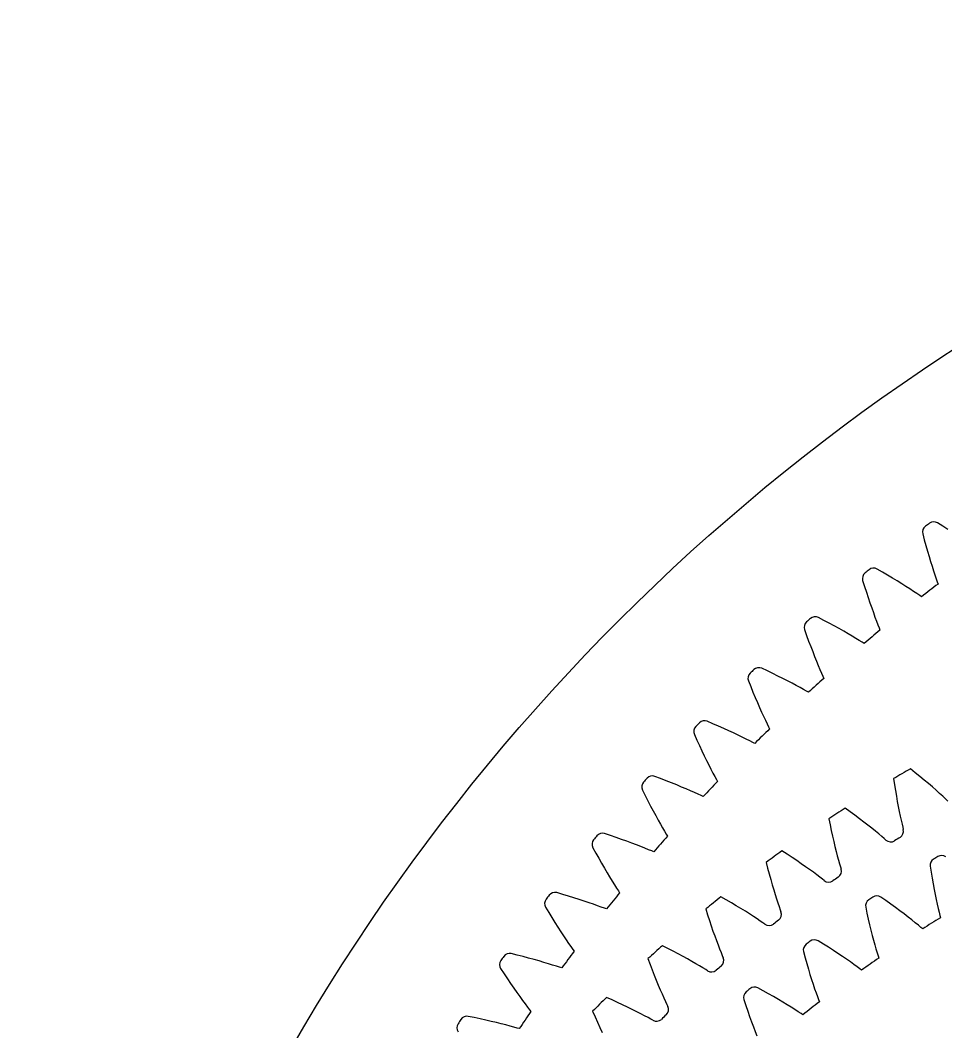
# Model space of a CAD drawing. Header units: millimetres. Extents: x -171 to 171, y -171 to 171.
# Drawn here: x -171.3 to -93.8, y 86.7 to 171.3 of the extents above; entities that cross this region are included whole.
import ezdxf

# ---------------------------------------------------------------- set-up
doc = ezdxf.new("R2010")
doc.units = ezdxf.units.MM

msp = doc.modelspace()

# ---------------------------------------------------------------- linework, layer by layer
at = {"layer": 'fixed_ring'}
for p, q in [((-94.089326, 128.973621), (-94.527081, 129.249511)), ((-93.666986, 128.703836), (-94.089326, 128.973621)), ((-95.766525, 128.333853), (-95.63145, 127.834354)), ((-95.63145, 127.834354), (-95.497681, 127.351383)), ((-95.497681, 127.351383), (-95.364688, 126.886742)), ((-95.364688, 126.886742), (-95.233197, 126.44158)), ((-95.233197, 126.44158), (-95.104065, 126.017345)), ((-99.142481, 125.130991), (-99.590858, 125.389259)), ((-95.104065, 126.017345), (-94.978337, 125.615916)), ((-94.978337, 125.615916), (-94.857336, 125.239844)), ((-98.709749, 124.87821), (-99.142481, 125.130991)), ((-98.294538, 124.630865), (-98.709749, 124.87821)), ((-97.897777, 124.389952), (-98.294538, 124.630865)), ((-94.857336, 125.239844), (-94.74284, 124.892817)), ((-94.74284, 124.892817), (-94.637469, 124.580704)), ((-94.637469, 124.580704), (-94.545822, 124.314685)), ((-100.792919, 124.425049), (-100.638092, 123.931314)), ((-100.638092, 123.931314), (-100.485227, 123.454044)), ((-97.520644, 124.156669), (-97.897777, 124.389952)), ((-97.164689, 123.932505), (-97.520644, 124.156669)), ((-96.832041, 123.719394), (-97.164689, 123.932505)), ((-96.52581, 123.519996), (-96.832041, 123.719394)), ((-94.545822, 124.314685), (-94.482354, 124.133334)), ((-100.485227, 123.454044), (-100.333867, 122.995057)), ((-100.333867, 122.995057), (-100.184782, 122.555475)), ((-96.251001, 123.338344), (-96.52581, 123.519996)), ((-96.017246, 123.181744), (-96.251001, 123.338344)), ((-95.858143, 123.074028), (-96.017246, 123.181744)), ((-100.184782, 122.555475), (-100.038886, 122.136709)), ((-100.038886, 122.136709), (-99.897298, 121.740596)), ((-104.03887, 121.090502), (-104.497161, 121.33074)), ((-103.596431, 120.855125), (-104.03887, 121.090502)), ((-99.897298, 121.740596), (-99.761441, 121.369632)), ((-99.761441, 121.369632), (-99.633239, 121.027431)), ((-105.659938, 120.319503), (-105.485604, 119.832314)), ((-103.171715, 120.624484), (-103.596431, 120.855125)), ((-102.76569, 120.399534), (-103.171715, 120.624484)), ((-102.379581, 120.181429), (-102.76569, 120.399534)), ((-99.633239, 121.027431), (-99.515543, 120.719754)), ((-99.515543, 120.719754), (-99.413393, 120.457589)), ((-99.413393, 120.457589), (-99.342765, 120.278905)), ((-105.485604, 119.832314), (-105.313886, 119.361498)), ((-102.014995, 119.971594), (-102.379581, 120.181429)), ((-101.674138, 119.771876), (-102.014995, 119.971594)), ((-101.360221, 119.58481), (-101.674138, 119.771876)), ((-101.078407, 119.414228), (-101.360221, 119.58481)), ((-100.838611, 119.267045), (-101.078407, 119.414228)), ((-105.313886, 119.361498), (-105.144398, 118.908892)), ((-105.144398, 118.908892), (-104.977954, 118.475584)), ((-100.675352, 119.165739), (-100.838611, 119.267045)), ((-104.977954, 118.475584), (-104.815525, 118.06295)), ((-104.815525, 118.06295), (-104.6583, 117.672779)), ((-108.770753, 116.858545), (-109.238233, 117.080373)), ((-108.319306, 116.640944), (-108.770753, 116.858545)), ((-104.6583, 117.672779), (-104.507803, 117.307509)), ((-104.507803, 117.307509), (-104.366097, 116.970676)), ((-104.366097, 116.970676), (-104.236262, 116.667922)), ((-110.359887, 116.023707), (-110.166322, 115.543834)), ((-107.885757, 116.42737), (-108.319306, 116.640944)), ((-107.471109, 116.218741), (-107.885757, 116.42737)), ((-107.076634, 116.016158), (-107.471109, 116.218741)), ((-106.703994, 115.820984), (-107.076634, 116.016158)), ((-104.236262, 116.667922), (-104.12377, 116.410025)), ((-104.12377, 116.410025), (-104.046095, 116.23429)), ((-110.166322, 115.543834), (-109.976021, 115.080217)), ((-106.355466, 115.634975), (-106.703994, 115.820984)), ((-106.034361, 115.460537), (-106.355466, 115.634975)), ((-105.745988, 115.301294), (-106.034361, 115.460537)), ((-105.50053, 115.16376), (-105.745988, 115.301294)), ((-105.333373, 115.069026), (-105.50053, 115.16376)), ((-109.976021, 115.080217), (-109.788673, 114.634707)), ((-109.788673, 114.634707), (-109.605135, 114.20836)), ((-109.605135, 114.20836), (-109.426429, 113.802509)), ((-109.426429, 113.802509), (-109.253817, 113.418897)), ((-113.330647, 112.44181), (-113.806577, 112.644877)), ((-109.253817, 113.418897), (-109.088917, 113.0599)), ((-109.088917, 113.0599), (-108.933932, 112.728966)), ((-108.933932, 112.728966), (-108.792163, 112.431613)), ((-112.870906, 112.242329), (-113.330647, 112.44181)), ((-112.429208, 112.04616), (-112.870906, 112.242329)), ((-112.006594, 111.854181), (-112.429208, 112.04616)), ((-111.604377, 111.667441), (-112.006594, 111.854181)), ((-108.792163, 112.431613), (-108.669507, 112.178393)), ((-108.669507, 112.178393), (-108.584906, 112.005885)), ((-114.885334, 111.544454), (-114.672845, 111.072656)), ((-114.672845, 111.072656), (-114.464263, 110.616971)), ((-111.224273, 111.487237), (-111.604377, 111.667441)), ((-110.868625, 111.315231), (-111.224273, 111.487237)), ((-110.540838, 111.153697), (-110.868625, 111.315231)), ((-110.246363, 111.006044), (-110.540838, 111.153697)), ((-109.995631, 110.878378), (-110.246363, 111.006044)), ((-114.464263, 110.616971), (-114.259351, 110.179262)), ((-114.259351, 110.179262), (-114.059007, 109.760548)), ((-109.824839, 110.790364), (-109.995631, 110.878378)), ((-114.059007, 109.760548), (-113.864307, 109.362123)), ((-113.864307, 109.362123), (-113.676581, 108.985677)), ((-113.676581, 108.985677), (-113.497538, 108.633519)), ((-113.497538, 108.633519), (-113.329519, 108.309009)), ((-117.711342, 107.847282), (-118.194969, 108.031267)), ((-117.244033, 107.666236), (-117.711342, 107.847282)), ((-116.794886, 107.487783), (-117.244033, 107.666236)), ((-113.329519, 108.309009), (-113.176041, 108.017527)), ((-113.176041, 108.017527), (-113.043414, 107.769383)), ((-113.043414, 107.769383), (-112.952022, 107.600375)), ((-119.229125, 106.888826), (-118.998046, 106.425849)), ((-116.364974, 107.312757), (-116.794886, 107.487783)), ((-115.95565, 107.142156), (-116.364974, 107.312757)), ((-115.568682, 106.977205), (-115.95565, 107.142156)), ((-115.206477, 106.819475), (-115.568682, 106.977205)), ((-114.872528, 106.6711), (-115.206477, 106.819475)), ((-118.998046, 106.425849), (-118.771512, 105.978817)), ((-118.771512, 105.978817), (-118.54936, 105.5496)), ((-114.572415, 106.535271), (-114.872528, 106.6711)), ((-114.316806, 106.417674), (-114.572415, 106.535271)), ((-114.14265, 106.33652), (-114.316806, 106.417674)), ((-118.54936, 105.5496), (-118.332528, 105.139182)), ((-118.332528, 105.139182), (-118.122143, 104.748813)), ((-118.122143, 104.748813), (-117.919598, 104.380128)), ((-117.919598, 104.380128), (-117.726697, 104.035367)), ((-117.726697, 104.035367), (-117.545909, 103.717793)), ((-117.545909, 103.717793), (-117.380964, 103.432643)), ((-117.380964, 103.432643), (-117.238577, 103.189968)), ((-121.905912, 103.082224), (-122.39647, 103.246837)), ((-121.431774, 102.919901), (-121.905912, 103.082224)), ((-120.975888, 102.759445), (-121.431774, 102.919901)), ((-120.539357, 102.601649), (-120.975888, 102.759445)), ((-120.123574, 102.447456), (-120.539357, 102.601649)), ((-117.238577, 103.189968), (-117.140538, 103.024727)), ((-123.384389, 102.064185), (-123.135087, 101.610761)), ((-123.135087, 101.610761), (-122.890959, 101.173089)), ((-119.730354, 102.29802), (-120.123574, 102.447456)), ((-119.362165, 102.154815), (-119.730354, 102.29802)), ((-119.022581, 102.019834), (-119.362165, 102.154815)), ((-118.717305, 101.896044), (-119.022581, 102.019834)), ((-118.457222, 101.788702), (-118.717305, 101.896044)), ((-118.279978, 101.714536), (-118.457222, 101.788702)), ((-122.890959, 101.173089), (-122.651919, 100.753043)), ((-122.651919, 100.753043), (-122.418942, 100.35157)), ((-122.418942, 100.35157), (-122.193203, 99.969873)), ((-122.193203, 99.969873), (-121.976161, 99.609532)), ((-121.976161, 99.609532), (-121.769705, 99.272713)), ((-121.769705, 99.272713), (-121.576435, 98.962577)), ((-125.907722, 98.154173), (-126.404437, 98.299153)), ((-121.576435, 98.962577), (-121.400283, 98.684211)), ((-121.400283, 98.684211), (-121.248361, 98.447389)), ((-121.248361, 98.447389), (-121.14383, 98.286176)), ((-125.427507, 98.010828), (-125.907722, 98.154173)), ((-124.965601, 97.868623), (-125.427507, 98.010828)), ((-124.523142, 97.728307), (-124.965601, 97.868623)), ((-124.101558, 97.590766), (-124.523142, 97.728307)), ((-123.702708, 97.457082), (-124.101558, 97.590766)), ((-123.329116, 97.328627), (-123.702708, 97.457082)), ((-127.344557, 97.078159), (-127.077425, 96.635005)), ((-127.077425, 96.635005), (-126.816091, 96.207385)), ((-122.984434, 97.207254), (-123.329116, 97.328627)), ((-122.674478, 97.095699), (-122.984434, 97.207254)), ((-122.410334, 96.998781), (-122.674478, 97.095699)), ((-122.230281, 96.93172), (-122.410334, 96.998781)), ((-126.816091, 96.207385), (-126.56054, 95.797174)), ((-126.56054, 95.797174), (-126.311786, 95.405281)), ((-126.311786, 95.405281), (-126.07105, 95.032861)), ((-126.07105, 95.032861), (-125.839854, 94.681433)), ((-125.839854, 94.681433), (-125.620171, 94.353088)), ((-125.620171, 94.353088), (-125.414724, 94.050882)), ((-125.414724, 94.050882), (-125.227644, 93.779739)), ((-129.710447, 93.07092), (-130.212533, 93.196037)), ((-125.227644, 93.779739), (-125.066427, 93.549144)), ((-125.066427, 93.549144), (-124.955569, 93.392214)), ((-129.224912, 92.946779), (-129.710447, 93.07092)), ((-128.757718, 92.823051), (-129.224912, 92.946779)), ((-128.310031, 92.700437), (-128.757718, 92.823051)), ((-127.883312, 92.579765), (-128.310031, 92.700437)), ((-127.479462, 92.462043), (-127.883312, 92.579765)), ((-127.101059, 92.348543), (-127.479462, 92.462043)), ((-126.751824, 92.240969), (-127.101059, 92.348543)), ((-131.103367, 91.938633), (-130.818829, 91.50645)), ((-130.818829, 91.50645), (-130.5407, 91.089557)), ((-126.437678, 92.141825), (-126.751824, 92.240969)), ((-126.169889, 92.055486), (-126.437678, 92.141825)), ((-125.987313, 91.995636), (-126.169889, 92.055486)), ((-130.5407, 91.089557), (-130.269043, 90.689831)), ((-130.269043, 90.689831), (-130.004905, 90.308137)), ((-130.004905, 90.308137), (-129.749554, 89.945582)), ((-129.749554, 89.945582), (-129.504569, 89.603624)), ((-129.504569, 89.603624), (-129.272005, 89.284272)), ((-129.272005, 89.284272), (-129.054706, 88.990473)), ((-129.054706, 88.990473), (-128.856995, 88.726982)), ((-128.856995, 88.726982), (-128.686737, 88.502978)), ((-128.686737, 88.502978), (-128.569728, 88.35058)), ((-133.308073, 87.840502), (-133.814737, 87.94556)), ((-132.817987, 87.735763), (-133.308073, 87.840502)), ((-132.346243, 87.630707), (-132.817987, 87.735763)), ((-131.894035, 87.525988), (-132.346243, 87.630707)), ((-131.462856, 87.422377), (-131.894035, 87.525988)), ((-131.054645, 87.320803), (-131.462856, 87.422377)), ((-130.672029, 87.222437), (-131.054645, 87.320803)), ((-130.318793, 87.128833), (-130.672029, 87.222437)), ((-130.000954, 87.042256), (-130.318793, 87.128833)), ((-129.729945, 86.966631), (-130.000954, 87.042256)), ((-129.545133, 86.914087), (-129.729945, 86.966631))]:
    msp.add_line(p, q, dxfattribs=at)
for centre, radius, start, end in [((-95.185254, 128.482595), 0.6, 126.532587, 194.353499), ((0, 0), 160.5, 126.378805, 126.532587), ((-94.840064, 128.73761), 0.6, 58.557893, 126.378805), ((0, 0), 160.5, 128.657286, 128.811068), ((-99.883241, 124.86532), 0.6, 60.836374, 128.657286), ((-100.218021, 124.596783), 0.6, 128.811068, 196.63198), ((0, 0), 156, 127.27607, 127.913803), ((0, 0), 160.5, 130.935767, 131.089549), ((-104.768483, 120.795591), 0.6, 63.114855, 130.935767), ((-105.092322, 120.513957), 0.6, 131.089549, 198.910462), ((0, 0), 156, 129.554551, 130.192284), ((0, 0), 160.5, 133.214248, 133.36803), ((-109.488065, 116.53486), 0.6, 65.393336, 133.214248), ((-109.800451, 116.240574), 0.6, 133.36803, 201.188943), ((0, 0), 156, 131.833032, 132.470765), ((-114.034523, 112.089863), 0.6, 67.671817, 135.492729), ((-114.334962, 111.78339), 0.6, 135.646511, 203.467424), ((0, 0), 160.5, 135.492729, 135.646511), ((0, 0), 156, 134.111513, 134.749246), ((-118.688687, 107.149454), 0.6, 137.924992, 205.745905), ((0, 0), 160.5, 137.77121, 137.924992), ((-118.40067, 107.46763), 0.6, 69.950298, 137.77121), ((0, 0), 156, 136.389994, 137.027727), ((-122.85474, 102.346093), 0.6, 140.203473, 208.024386), ((0, 0), 160.5, 140.049691, 140.203473), ((-122.5796, 102.675467), 0.6, 72.228779, 140.049691), ((0, 0), 156, 138.668475, 139.306208), ((-126.564707, 97.720954), 0.6, 74.50726, 142.328172), ((0, 0), 156, 140.946957, 141.584689), ((-126.826535, 97.380902), 0.6, 142.481954, 210.302867), ((0, 0), 160.5, 142.328172, 142.481954), ((-130.349689, 92.611924), 0.6, 76.785741, 144.606653), ((0, 0), 156, 143.225438, 143.86317), ((-130.597791, 92.261731), 0.6, 144.760436, 212.581348), ((0, 0), 160.5, 144.606653, 144.760436), ((0, 0), 156, 145.503919, 146.141651), ((-134.162545, 86.996676), 0.6, 147.038917, 214.859829), ((0, 0), 160.5, 146.885134, 147.038917), ((-133.928562, 87.356455), 0.6, 79.064222, 146.885134)]:
    msp.add_arc(centre, radius, start, end, dxfattribs=at)
at = {"layer": 'outer'}
msp.add_circle((0, 0), 171.326572, dxfattribs=at)
at = {"layer": 'thin_ring_external'}
for p, q in [((-96.392322, 108.340303), (-96.794141, 108.657647)), ((-98.203212, 107.844119), (-98.129294, 107.337462)), ((-96.007212, 108.029303), (-96.392322, 108.340303)), ((-95.639358, 107.725629), (-96.007212, 108.029303)), ((-95.289448, 107.430444), (-95.639358, 107.725629)), ((-98.129294, 107.337462), (-98.052514, 106.848447)), ((-98.052514, 106.848447), (-97.973453, 106.378039)), ((-94.958375, 107.145148), (-95.289448, 107.430444)), ((-94.647332, 106.871495), (-94.958375, 107.145148)), ((-94.357985, 106.611766), (-94.647332, 106.871495)), ((-97.973453, 106.378039), (-97.892769, 105.927415)), ((-97.892769, 105.927415), (-97.811233, 105.49805)), ((-94.092812, 106.369119), (-94.357985, 106.611766)), ((-93.855875, 106.148371), (-94.092812, 106.369119)), ((-93.655137, 105.95829), (-93.855875, 106.148371)), ((-101.84416, 105.064251), (-102.261658, 105.360663)), ((-101.443672, 104.77332), (-101.84416, 105.064251)), ((-97.811233, 105.49805), (-97.729764, 105.091852)), ((-97.729764, 105.091852), (-97.649505, 104.711405)), ((-103.627352, 104.476249), (-103.52766, 103.974027)), ((-101.060792, 104.488826), (-101.443672, 104.77332)), ((-100.696266, 104.211892), (-101.060792, 104.488826)), ((-100.351058, 103.943873), (-100.696266, 104.211892)), ((-97.649505, 104.711405), (-97.571953, 104.360436)), ((-97.571953, 104.360436), (-97.499248, 104.044869)), ((-103.52766, 103.974027), (-103.426011, 103.489571)), ((-103.426011, 103.489571), (-103.323033, 103.023813)), ((-100.026447, 103.686459), (-100.351058, 103.943873)), ((-99.724216, 103.441843), (-100.026447, 103.686459)), ((-99.446999, 103.213052), (-99.724216, 103.441843)), ((-97.499248, 104.044869), (-97.435002, 103.775984)), ((-97.435002, 103.775984), (-97.392569, 103.591161)), ((-103.323033, 103.023813), (-103.219446, 102.577897)), ((-103.219446, 102.577897), (-103.116092, 102.153255)), ((-99.1991, 103.004691), (-99.446999, 103.213052)), ((-98.988918, 102.825107), (-99.1991, 103.004691)), ((-98.84366, 102.703206), (-98.988918, 102.825107)), ((-107.121608, 101.514098), (-107.553697, 101.788806)), ((-103.116092, 102.153255), (-103.013989, 101.751747)), ((-103.013989, 101.751747), (-102.914409, 101.375894)), ((-108.872451, 100.835812), (-108.747245, 100.339336)), ((-106.706788, 101.243996), (-107.121608, 101.514098)), ((-106.309881, 100.979423), (-106.706788, 101.243996)), ((-105.93169, 100.721463), (-106.309881, 100.979423)), ((-102.914409, 101.375894), (-102.819038, 101.029342)), ((-102.819038, 101.029342), (-102.730314, 100.717899)), ((-108.747245, 100.339336), (-108.620992, 99.860702)), ((-105.573247, 100.471421), (-105.93169, 100.721463)), ((-105.235916, 100.230917), (-105.573247, 100.471421)), ((-104.921588, 100.002052), (-105.235916, 100.230917)), ((-104.633051, 99.787715), (-104.921588, 100.002052)), ((-102.730314, 100.717899), (-102.652423, 100.452646)), ((-102.652423, 100.452646), (-102.600608, 100.270231)), ((-108.620992, 99.860702), (-108.494367, 99.40081)), ((-108.494367, 99.40081), (-108.368146, 98.960764)), ((-104.374837, 99.592283), (-104.633051, 99.787715)), ((-104.155759, 99.423666), (-104.374837, 99.592283)), ((-104.004466, 99.30934), (-104.155759, 99.423666)), ((-108.368146, 98.960764), (-108.243245, 98.541954)), ((-108.243245, 98.541954), (-108.120773, 98.146183)), ((-112.2109, 97.699107), (-112.656452, 97.951394)), ((-111.782829, 97.450538), (-112.2109, 97.699107)), ((-111.37293, 97.206576), (-111.782829, 97.450538)), ((-108.120773, 98.146183), (-108.002132, 97.775905)), ((-108.002132, 97.775905), (-107.88919, 97.434675)), ((-107.88919, 97.434675), (-107.78468, 97.128169)), ((-113.924825, 96.932307), (-113.774432, 96.442871)), ((-110.982062, 96.968263), (-111.37293, 97.206576)), ((-110.611318, 96.73685), (-110.982062, 96.968263)), ((-110.262147, 96.513884), (-110.611318, 96.73685)), ((-107.78468, 97.128169), (-107.693346, 96.867238)), ((-107.693346, 96.867238), (-107.632284, 96.687707)), ((-113.774432, 96.442871), (-113.623905, 95.971307)), ((-113.623905, 95.971307), (-113.473962, 95.518481)), ((-109.936544, 96.301367), (-110.262147, 96.513884)), ((-109.637439, 96.102043), (-109.936544, 96.301367)), ((-109.369582, 95.92005), (-109.637439, 96.102043)), ((-109.142181, 95.762839), (-109.369582, 95.92005)), ((-108.985247, 95.656388), (-109.142181, 95.762839)), ((-113.473962, 95.518481), (-113.325437, 95.085455)), ((-113.325437, 95.085455), (-113.179314, 94.673568)), ((-113.179314, 94.673568), (-113.036794, 94.284567)), ((-113.036794, 94.284567), (-112.8994, 93.92083)), ((-117.098757, 93.629229), (-117.556609, 93.858437)), ((-116.658553, 93.402842), (-117.098757, 93.629229)), ((-116.236732, 93.180129), (-116.658553, 93.402842)), ((-115.834204, 92.962084), (-116.236732, 93.180129)), ((-112.8994, 93.92083), (-112.769182, 93.585812)), ((-112.769182, 93.585812), (-112.649158, 93.285041)), ((-112.649158, 93.285041), (-112.54462, 93.029115)), ((-118.771293, 92.775915), (-118.596105, 92.294798)), ((-118.596105, 92.294798), (-118.421696, 91.831535)), ((-115.452129, 92.749903), (-115.834204, 92.962084)), ((-115.092029, 92.545057), (-115.452129, 92.749903)), ((-114.755998, 92.349443), (-115.092029, 92.545057)), ((-114.447106, 92.165651), (-114.755998, 92.349443)), ((-112.54462, 93.029115), (-112.474471, 92.852936)), ((-118.421696, 91.831535), (-118.248828, 91.386956)), ((-114.170306, 91.997572), (-114.447106, 92.165651)), ((-113.935174, 91.852178), (-114.170306, 91.997572)), ((-113.77301, 91.753879), (-113.935174, 91.852178)), ((-118.248828, 91.386956), (-118.078386, 90.962078)), ((-118.078386, 90.962078), (-117.911422, 90.558189)), ((-117.911422, 90.558189), (-117.749225, 90.176973)), ((-117.749225, 90.176973), (-117.593438, 89.820726)), ((-117.593438, 89.820726), (-117.446284, 89.492794)), ((-121.772428, 89.315084), (-122.241387, 89.520615)), ((-121.321239, 89.111469), (-121.772428, 89.315084)), ((-120.888596, 88.910585), (-121.321239, 89.111469)), ((-120.47546, 88.713378), (-120.888596, 88.910585)), ((-117.446284, 89.492794), (-117.311059, 89.198544)), ((-117.311059, 89.198544), (-117.19359, 88.948289)), ((-117.19359, 88.948289), (-117.114536, 88.775922)), ((-123.399211, 88.377483), (-123.199686, 87.905938)), ((-120.083049, 88.520983), (-120.47546, 88.713378)), ((-119.712959, 88.334791), (-120.083049, 88.520983)), ((-119.367379, 88.15659), (-119.712959, 88.334791)), ((-119.049505, 87.98881), (-119.367379, 88.15659)), ((-123.199686, 87.905938), (-123.00185, 87.452185)), ((-123.00185, 87.452185), (-122.806507, 87.017012)), ((-118.764484, 87.835084), (-119.049505, 87.98881)), ((-118.522234, 87.701885), (-118.764484, 87.835084)), ((-118.355262, 87.611994), (-118.522234, 87.701885)), ((-122.806507, 87.017012), (-122.614592, 86.601391))]:
    msp.add_line(p, q, dxfattribs=at)
for centre, radius, start, end in [((-35, 0), 125, 119.627104, 120.372896), ((-35, 0), 125, 122.553933, 123.299726), ((-97.972944, 103.43896), 0.6, 301.332774, 14.694734), ((-98.443991, 103.150715), 0.6, 228.232095, 301.594055), ((-35, 0), 120.5, 121.332774, 121.594055), ((-35, 0), 125, 125.480762, 126.226555), ((-103.172454, 100.088593), 0.6, 304.259603, 17.621564), ((-103.628168, 99.776673), 0.6, 231.158924, 304.520884), ((-35, 0), 120.5, 124.259603, 124.520884), ((-35, 0), 125, 128.407592, 129.153384), ((-108.19411, 96.477108), 0.6, 307.186433, 20.548393), ((-35, 0), 120.5, 127.186433, 127.447714), ((-108.633303, 96.142325), 0.6, 234.085753, 307.447714), ((-35, 0), 125, 131.334421, 132.080213), ((-113.024811, 92.613924), 0.6, 310.113262, 23.475222), ((-113.446337, 92.257153), 0.6, 237.012583, 310.374543), ((-35, 0), 120.5, 130.113262, 130.374543), ((-35, 0), 125, 134.26125, 135.007043), ((-35, 0), 120.5, 133.040091, 133.301372), ((-117.651954, 88.509121), 0.6, 313.040091, 26.402051), ((-118.054713, 88.131292), 0.6, 239.939412, 313.301372)]:
    msp.add_arc(centre, radius, start, end, dxfattribs=at)
at = {"layer": 'thin_ring_internal'}
for p, q in [((-95.140626, 100.517236), (-95.061721, 100.002717)), ((-95.061721, 100.002717), (-94.981201, 99.505435)), ((-94.981201, 99.505435), (-94.898088, 99.027314)), ((-94.898088, 99.027314), (-94.813089, 98.569538)), ((-94.813089, 98.569538), (-94.727027, 98.133585)), ((-98.849151, 97.628068), (-99.277906, 97.923238)), ((-98.436615, 97.338954), (-98.849151, 97.628068)), ((-94.727027, 98.133585), (-94.640889, 97.721373)), ((-94.640889, 97.721373), (-94.555897, 97.335498)), ((-100.540052, 97.083012), (-100.433167, 96.57357)), ((-100.433167, 96.57357), (-100.325611, 96.081427)), ((-98.042456, 97.055853), (-98.436615, 97.338954)), ((-97.667431, 96.779918), (-98.042456, 97.055853)), ((-97.312513, 96.512533), (-97.667431, 96.779918)), ((-94.555897, 97.335498), (-94.473656, 96.979709)), ((-94.473656, 96.979709), (-94.396455, 96.659971)), ((-94.396455, 96.659971), (-94.328161, 96.387662)), ((-100.325611, 96.081427), (-100.216512, 95.608559)), ((-96.978998, 96.255422), (-97.312513, 96.512533)), ((-96.66869, 96.010816), (-96.978998, 96.255422)), ((-96.384264, 95.781792), (-96.66869, 96.010816)), ((-96.130094, 95.573012), (-96.384264, 95.781792)), ((-94.328161, 96.387662), (-94.28025, 96.202141)), ((-100.216512, 95.608559), (-100.106641, 95.156107)), ((-100.106641, 95.156107), (-99.996901, 94.725504)), ((-95.914734, 95.392909), (-96.130094, 95.573012)), ((-95.768615, 95.268963), (-95.914734, 95.392909)), ((-104.085268, 93.995636), (-104.529502, 94.266951)), ((-103.657559, 93.729481), (-104.085268, 93.995636)), ((-99.996901, 94.725504), (-99.88838, 94.318611)), ((-99.88838, 94.318611), (-99.782443, 93.937954)), ((-105.74388, 93.359055), (-105.609335, 92.85621)), ((-103.248528, 93.468328), (-103.657559, 93.729481)), ((-102.858994, 93.213284), (-103.248528, 93.468328)), ((-102.490004, 92.96568), (-102.858994, 93.213284)), ((-99.782443, 93.937954), (-99.680895, 93.587186)), ((-99.680895, 93.587186), (-99.586349, 93.272142)), ((-99.586349, 93.272142), (-99.503286, 93.003968)), ((-105.609335, 92.85621), (-105.475064, 92.370674)), ((-105.475064, 92.370674), (-105.340305, 91.904469)), ((-102.142946, 92.727165), (-102.490004, 92.96568)), ((-101.819744, 92.49987), (-102.142946, 92.727165)), ((-101.523235, 92.286721), (-101.819744, 92.49987)), ((-99.503286, 93.003968), (-99.445315, 92.821341)), ((-105.340305, 91.904469), (-105.20589, 91.458693)), ((-105.20589, 91.458693), (-105.072798, 91.034725)), ((-101.258043, 92.092132), (-101.523235, 92.286721)), ((-101.033169, 91.924058), (-101.258043, 92.092132)), ((-100.8805, 91.808277), (-101.033169, 91.924058)), ((-105.072798, 91.034725), (-104.94222, 90.634366)), ((-104.94222, 90.634366), (-104.815653, 90.260062)), ((-109.115207, 90.082684), (-109.573594, 90.329335)), ((-108.673602, 89.840283), (-109.115207, 90.082684)), ((-108.25092, 89.601856), (-108.673602, 89.840283)), ((-104.815653, 90.260062), (-104.695101, 89.915363)), ((-104.695101, 89.915363), (-104.583492, 89.605951)), ((-110.736581, 89.356477), (-110.574776, 88.86173)), ((-107.848039, 89.368465), (-108.25092, 89.601856)), ((-107.466078, 89.141381), (-107.848039, 89.368465)), ((-107.106513, 88.922174), (-107.466078, 89.141381)), ((-106.771381, 88.712869), (-107.106513, 88.922174)), ((-104.583492, 89.605951), (-104.485908, 89.342714)), ((-104.485908, 89.342714), (-104.418051, 89.163525)), ((-110.574776, 88.86173), (-110.414191, 88.384251)), ((-110.414191, 88.384251), (-110.254174, 87.926101)), ((-106.463675, 88.516229), (-106.771381, 88.712869)), ((-106.188252, 88.336412), (-106.463675, 88.516229)), ((-105.954536, 88.18087), (-106.188252, 88.336412)), ((-105.795771, 88.073599), (-105.954536, 88.18087)), ((-110.254174, 87.926101), (-110.095616, 87.48833)), ((-110.095616, 87.48833), (-109.939571, 87.072263)), ((-109.939571, 87.072263), (-109.787324, 86.679632)), ((-109.787324, 86.679632), (-109.640506, 86.312798))]:
    msp.add_line(p, q, dxfattribs=at)
for centre, radius, start, end in [((-94.546034, 100.597613), 0.6, 120.622263, 187.698609), ((-35, 0), 117.5, 120.421216, 120.622263), ((-94.192678, 100.805937), 0.6, 53.344869, 120.421216), ((-99.950736, 97.19574), 0.6, 123.752697, 190.829044), ((-35, 0), 117.5, 123.55165, 123.752697), ((-99.609284, 97.423049), 0.6, 56.475304, 123.55165), ((-35, 0), 113, 121.641587, 122.532326), ((-35, 0), 117.5, 126.682085, 126.883132), ((-104.83307, 93.749412), 0.6, 59.605739, 126.682085), ((-105.1616, 93.503796), 0.6, 126.883132, 193.959479), ((-35, 0), 113, 124.772022, 125.662761), ((-110.163074, 89.5328), 0.6, 130.013567, 197.089913), ((-35, 0), 117.5, 129.81252, 130.013567), ((-109.848447, 89.795991), 0.6, 62.736174, 129.81252), ((-35, 0), 113, 127.902457, 128.793195)]:
    msp.add_arc(centre, radius, start, end, dxfattribs=at)

doc.saveas('drawing.dxf')
